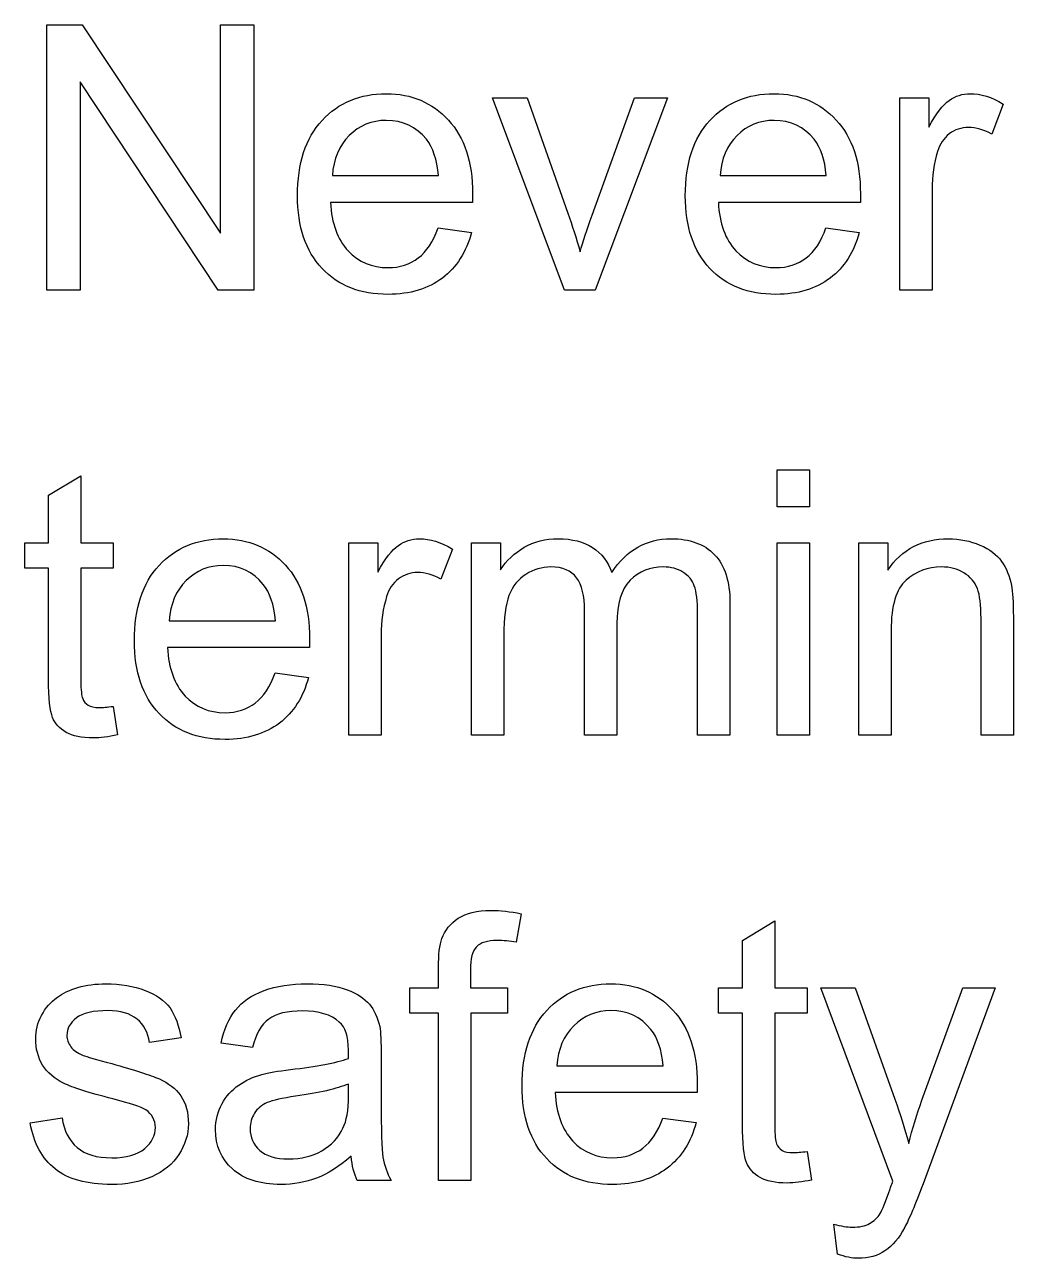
# Model space of a CAD drawing. Extents: x -45 to 645, y -160 to 467.
# Drawn here: x 360.98 to 365.68, y 146.78 to 152.65 of the extents above; entities that cross this region are included whole.
import ezdxf

# ---------------------------------------------------------------- set-up
doc = ezdxf.new("R2010")
doc.units = 0
doc.layers.add('layer 1', color=7, linetype='Continuous')

msp = doc.modelspace()

# ---------------------------------------------------------------- linework, layer by layer
at = {"layer": 'layer 1', "color": 7, "true_color": 0xffffff}
for points, knots in [([(361.2454, 151.3822), (361.2454, 151.3822), (361.2454, 152.3736), (361.2454, 152.3736), (361.2454, 152.3736), (361.9019, 151.3822), (361.9019, 151.3822), (361.9019, 151.3822), (362.0713, 151.3822), (362.0713, 151.3822), (362.0713, 151.3822), (362.0713, 152.6452), (362.0713, 152.6452), (362.0713, 152.6452), (361.9124, 152.6452), (361.9124, 152.6452), (361.9124, 152.6452), (361.9124, 151.6539), (361.9124, 151.6539), (361.9124, 151.6539), (361.2559, 152.6452), (361.2559, 152.6452), (361.2559, 152.6452), (361.0865, 152.6452), (361.0865, 152.6452), (361.0865, 152.6452), (361.0865, 151.3822), (361.0865, 151.3822), (361.0865, 151.3822), (361.2454, 151.3822), (361.2454, 151.3822)], [0, 0, 0, 0, 0.1, 0.1, 0.1, 0.2, 0.2, 0.2, 0.3, 0.3, 0.3, 0.4, 0.4, 0.4, 0.5, 0.5, 0.5, 0.6, 0.6, 0.6, 0.7, 0.7, 0.7, 0.8, 0.8, 0.8, 0.9, 0.9, 0.9, 1, 1, 1, 1]), ([(362.8538, 151.5358), (362.8136, 151.5058), (362.7665, 151.4898), (362.7106, 151.4898), (362.6338, 151.4899), (362.5709, 151.5162), (362.5202, 151.5692), (362.4696, 151.6239), (362.4417, 151.6997), (362.4364, 151.8002), (362.4364, 151.8002), (363.1122, 151.8003), (363.1122, 151.8003), (363.1122, 151.818), (363.1122, 151.832), (363.1122, 151.8408), (363.1122, 151.9926), (363.0738, 152.1089), (362.997, 152.1918), (362.9202, 152.2748), (362.8223, 152.3171), (362.7018, 152.3171), (362.5762, 152.3172), (362.4748, 152.2747), (362.3963, 152.1901), (362.3177, 152.1055), (362.2793, 151.9854), (362.2793, 151.832), (362.2793, 151.6838), (362.3177, 151.5692), (362.3963, 151.4863), (362.4731, 151.4034), (362.5779, 151.3628), (362.7106, 151.3628), (362.8154, 151.3629), (362.9009, 151.3892), (362.969, 151.4404), (363.0354, 151.4917), (363.0825, 151.5639), (363.107, 151.6573), (363.107, 151.6573), (362.9481, 151.6787), (362.9481, 151.6787), (362.9254, 151.6134), (362.8939, 151.5656), (362.8538, 151.5358)], [0, 0, 0, 0, 0.066667, 0.066667, 0.066667, 0.133333, 0.133333, 0.133333, 0.2, 0.2, 0.2, 0.266667, 0.266667, 0.266667, 0.333333, 0.333333, 0.333333, 0.4, 0.4, 0.4, 0.466667, 0.466667, 0.466667, 0.533333, 0.533333, 0.533333, 0.6, 0.6, 0.6, 0.666667, 0.666667, 0.666667, 0.733333, 0.733333, 0.733333, 0.8, 0.8, 0.8, 0.866667, 0.866667, 0.866667, 0.933333, 0.933333, 0.933333, 1, 1, 1, 1]), ([(364.6984, 151.5358), (364.6582, 151.5058), (364.611, 151.4898), (364.5552, 151.4898), (364.4783, 151.4899), (364.4155, 151.5162), (364.3648, 151.5692), (364.3142, 151.6239), (364.2862, 151.6997), (364.281, 151.8002), (364.281, 151.8002), (364.9568, 151.8003), (364.9568, 151.8003), (364.9568, 151.818), (364.9568, 151.832), (364.9568, 151.8408), (364.9568, 151.9926), (364.9184, 152.1089), (364.8415, 152.1918), (364.7647, 152.2748), (364.6669, 152.3171), (364.5464, 152.3171), (364.4207, 152.3172), (364.3194, 152.2747), (364.2408, 152.1901), (364.1623, 152.1055), (364.1238, 151.9854), (364.1238, 151.832), (364.1239, 151.6838), (364.1623, 151.5692), (364.2408, 151.4863), (364.3177, 151.4034), (364.4224, 151.3628), (364.5552, 151.3628), (364.66, 151.3629), (364.7455, 151.3892), (364.8136, 151.4404), (364.88, 151.4917), (364.9271, 151.5639), (364.9515, 151.6573), (364.9515, 151.6573), (364.7927, 151.6787), (364.7927, 151.6787), (364.7699, 151.6134), (364.7385, 151.5656), (364.6984, 151.5358)], [0, 0, 0, 0, 0.066667, 0.066667, 0.066667, 0.133333, 0.133333, 0.133333, 0.2, 0.2, 0.2, 0.266667, 0.266667, 0.266667, 0.333333, 0.333333, 0.333333, 0.4, 0.4, 0.4, 0.466667, 0.466667, 0.466667, 0.533333, 0.533333, 0.533333, 0.6, 0.6, 0.6, 0.666667, 0.666667, 0.666667, 0.733333, 0.733333, 0.733333, 0.8, 0.8, 0.8, 0.866667, 0.866667, 0.866667, 0.933333, 0.933333, 0.933333, 1, 1, 1, 1]), ([(365.2973, 151.3822), (365.2973, 151.3822), (365.2973, 151.8602), (365.2973, 151.8602), (365.2973, 151.9255), (365.306, 151.9854), (365.3235, 152.0419), (365.334, 152.0773), (365.3531, 152.1054), (365.3793, 152.1266), (365.4055, 152.146), (365.437, 152.1565), (365.4701, 152.1565), (365.5068, 152.1567), (365.5435, 152.146), (365.5819, 152.1248), (365.5819, 152.1248), (365.636, 152.2678), (365.636, 152.2678), (365.5819, 152.3014), (365.5295, 152.3171), (365.4789, 152.3171), (365.4422, 152.3172), (365.409, 152.3065), (365.3793, 152.2853), (365.3497, 152.266), (365.3165, 152.2218), (365.2815, 152.1583), (365.2815, 152.1583), (365.2816, 152.2978), (365.2816, 152.2978), (365.2816, 152.2978), (365.1436, 152.2978), (365.1436, 152.2978), (365.1436, 152.2978), (365.1436, 151.3822), (365.1436, 151.3822), (365.1436, 151.3822), (365.2973, 151.3822), (365.2973, 151.3822)], [0, 0, 0, 0, 0.076923, 0.076923, 0.076923, 0.153846, 0.153846, 0.153846, 0.230769, 0.230769, 0.230769, 0.307692, 0.307692, 0.307692, 0.384615, 0.384615, 0.384615, 0.461538, 0.461538, 0.461538, 0.538462, 0.538462, 0.538462, 0.615385, 0.615385, 0.615385, 0.692308, 0.692308, 0.692308, 0.769231, 0.769231, 0.769231, 0.846154, 0.846154, 0.846154, 0.923077, 0.923077, 0.923077, 1, 1, 1, 1]), ([(363.6958, 151.3822), (363.6958, 151.3822), (364.0398, 152.2978), (364.0398, 152.2978), (364.0398, 152.2978), (363.8826, 152.2978), (363.8826, 152.2978), (363.8826, 152.2978), (363.6801, 151.7386), (363.6801, 151.7386), (363.6556, 151.6715), (363.6364, 151.6133), (363.6242, 151.5656), (363.605, 151.6292), (363.5857, 151.6909), (363.5648, 151.7491), (363.5648, 151.7491), (363.371, 152.2978), (363.371, 152.2978), (363.371, 152.2978), (363.2069, 152.2978), (363.2069, 152.2978), (363.2069, 152.2978), (363.5491, 151.3822), (363.5491, 151.3822), (363.5491, 151.3822), (363.6958, 151.3822), (363.6958, 151.3822)], [0, 0, 0, 0, 0.111111, 0.111111, 0.111111, 0.222222, 0.222222, 0.222222, 0.333333, 0.333333, 0.333333, 0.444444, 0.444444, 0.444444, 0.555556, 0.555556, 0.555556, 0.666667, 0.666667, 0.666667, 0.777778, 0.777778, 0.777778, 0.888889, 0.888889, 0.888889, 1, 1, 1, 1]), ([(362.5255, 152.1178), (362.5726, 152.1654), (362.632, 152.1901), (362.7018, 152.1901), (362.7805, 152.1902), (362.8433, 152.1601), (362.8922, 152.1001), (362.9236, 152.0614), (362.9428, 152.0048), (362.9498, 151.9272), (362.9498, 151.9272), (362.4452, 151.9273), (362.4452, 151.9273), (362.4504, 152.0067), (362.4766, 152.0701), (362.5255, 152.1178)], [0, 0, 0, 0, 0.2, 0.2, 0.2, 0.4, 0.4, 0.4, 0.6, 0.6, 0.6, 0.8, 0.8, 0.8, 1, 1, 1, 1]), ([(364.3701, 152.1178), (364.4172, 152.1654), (364.4766, 152.1901), (364.5464, 152.1901), (364.625, 152.1902), (364.6879, 152.1601), (364.7368, 152.1001), (364.7682, 152.0614), (364.7874, 152.0048), (364.7944, 151.9272), (364.7944, 151.9272), (364.2898, 151.9273), (364.2898, 151.9273), (364.295, 152.0067), (364.3212, 152.0701), (364.3701, 152.1178)], [0, 0, 0, 0, 0.2, 0.2, 0.2, 0.4, 0.4, 0.4, 0.6, 0.6, 0.6, 0.8, 0.8, 0.8, 1, 1, 1, 1]), ([(361.3362, 149.398), (361.3135, 149.398), (361.296, 149.4015), (361.2838, 149.4085), (361.2716, 149.4175), (361.2628, 149.4262), (361.2576, 149.4403), (361.2523, 149.4528), (361.2488, 149.4809), (361.2488, 149.5249), (361.2488, 149.5249), (361.2489, 150.0612), (361.2489, 150.0612), (361.2489, 150.0612), (361.4025, 150.0612), (361.4025, 150.0612), (361.4025, 150.0612), (361.4025, 150.1812), (361.4025, 150.1812), (361.4025, 150.1812), (361.2489, 150.1812), (361.2489, 150.1812), (361.2489, 150.1812), (361.2489, 150.5005), (361.2489, 150.5005), (361.2489, 150.5005), (361.0952, 150.4071), (361.0952, 150.4071), (361.0952, 150.4071), (361.0952, 150.1812), (361.0952, 150.1812), (361.0952, 150.1812), (360.9817, 150.1812), (360.9817, 150.1812), (360.9817, 150.1812), (360.9817, 150.0612), (360.9817, 150.0612), (360.9817, 150.0612), (361.0952, 150.0612), (361.0952, 150.0612), (361.0952, 150.0612), (361.0952, 149.5339), (361.0952, 149.5339), (361.0952, 149.4403), (361.1022, 149.3803), (361.1144, 149.3503), (361.1266, 149.3222), (361.1476, 149.2974), (361.179, 149.2798), (361.2087, 149.2623), (361.2523, 149.2533), (361.3082, 149.2533), (361.3414, 149.2534), (361.3798, 149.2586), (361.4235, 149.2674), (361.4235, 149.2674), (361.4025, 149.4034), (361.4025, 149.4034), (361.3746, 149.3998), (361.3519, 149.3979), (361.3362, 149.398)], [0, 0, 0, 0, 0.05, 0.05, 0.05, 0.1, 0.1, 0.1, 0.15, 0.15, 0.15, 0.2, 0.2, 0.2, 0.25, 0.25, 0.25, 0.3, 0.3, 0.3, 0.35, 0.35, 0.35, 0.4, 0.4, 0.4, 0.45, 0.45, 0.45, 0.5, 0.5, 0.5, 0.55, 0.55, 0.55, 0.6, 0.6, 0.6, 0.65, 0.65, 0.65, 0.7, 0.7, 0.7, 0.75, 0.75, 0.75, 0.8, 0.8, 0.8, 0.85, 0.85, 0.85, 0.9, 0.9, 0.9, 0.95, 0.95, 0.95, 1, 1, 1, 1]), ([(364.715, 150.3523), (364.715, 150.3523), (364.715, 150.5287), (364.715, 150.5287), (364.715, 150.5287), (364.5614, 150.5287), (364.5614, 150.5287), (364.5614, 150.5287), (364.5614, 150.3523), (364.5614, 150.3523), (364.5614, 150.3523), (364.715, 150.3523), (364.715, 150.3523)], [0, 0, 0, 0, 0.25, 0.25, 0.25, 0.5, 0.5, 0.5, 0.75, 0.75, 0.75, 1, 1, 1, 1]), ([(362.0783, 149.4192), (362.0382, 149.3893), (361.991, 149.3733), (361.9351, 149.3733), (361.8583, 149.3734), (361.7954, 149.3997), (361.7448, 149.4526), (361.6942, 149.5074), (361.6662, 149.5832), (361.6609, 149.6837), (361.6609, 149.6837), (362.3368, 149.6838), (362.3368, 149.6838), (362.3368, 149.7014), (362.3367, 149.7154), (362.3367, 149.7243), (362.3368, 149.876), (362.2983, 149.9924), (362.2215, 150.0753), (362.1447, 150.1582), (362.0469, 150.2005), (361.9264, 150.2005), (361.8007, 150.2007), (361.6994, 150.1582), (361.6208, 150.0735), (361.5422, 149.989), (361.5038, 149.8689), (361.5038, 149.7154), (361.5038, 149.5673), (361.5422, 149.4526), (361.6208, 149.3697), (361.6976, 149.2869), (361.8024, 149.2463), (361.9351, 149.2463), (362.0399, 149.2464), (362.1254, 149.2727), (362.1935, 149.3239), (362.2599, 149.3752), (362.307, 149.4473), (362.3315, 149.5408), (362.3315, 149.5408), (362.1726, 149.5621), (362.1726, 149.5621), (362.1499, 149.4968), (362.1184, 149.4491), (362.0783, 149.4192)], [0, 0, 0, 0, 0.066667, 0.066667, 0.066667, 0.133333, 0.133333, 0.133333, 0.2, 0.2, 0.2, 0.266667, 0.266667, 0.266667, 0.333333, 0.333333, 0.333333, 0.4, 0.4, 0.4, 0.466667, 0.466667, 0.466667, 0.533333, 0.533333, 0.533333, 0.6, 0.6, 0.6, 0.666667, 0.666667, 0.666667, 0.733333, 0.733333, 0.733333, 0.8, 0.8, 0.8, 0.866667, 0.866667, 0.866667, 0.933333, 0.933333, 0.933333, 1, 1, 1, 1]), ([(362.6772, 149.2657), (362.6772, 149.2657), (362.6772, 149.7437), (362.6772, 149.7437), (362.6772, 149.809), (362.686, 149.8689), (362.7034, 149.9254), (362.7139, 149.9608), (362.7331, 149.9889), (362.7593, 150.01), (362.7855, 150.0294), (362.8169, 150.04), (362.8501, 150.04), (362.8868, 150.0402), (362.9234, 150.0294), (362.9618, 150.0083), (362.9618, 150.0083), (363.016, 150.1513), (363.016, 150.1513), (362.9619, 150.1848), (362.9095, 150.2005), (362.8588, 150.2005), (362.8222, 150.2007), (362.789, 150.1899), (362.7593, 150.1688), (362.7296, 150.1495), (362.6964, 150.1053), (362.6615, 150.0418), (362.6615, 150.0418), (362.6615, 150.1812), (362.6615, 150.1812), (362.6615, 150.1812), (362.5236, 150.1812), (362.5236, 150.1812), (362.5236, 150.1812), (362.5236, 149.2657), (362.5236, 149.2657), (362.5236, 149.2657), (362.6772, 149.2657), (362.6772, 149.2657)], [0, 0, 0, 0, 0.076923, 0.076923, 0.076923, 0.153846, 0.153846, 0.153846, 0.230769, 0.230769, 0.230769, 0.307692, 0.307692, 0.307692, 0.384615, 0.384615, 0.384615, 0.461538, 0.461538, 0.461538, 0.538462, 0.538462, 0.538462, 0.615385, 0.615385, 0.615385, 0.692308, 0.692308, 0.692308, 0.769231, 0.769231, 0.769231, 0.846154, 0.846154, 0.846154, 0.923077, 0.923077, 0.923077, 1, 1, 1, 1]), ([(363.2605, 149.2657), (363.2605, 149.2657), (363.2605, 149.7403), (363.2605, 149.7403), (363.2605, 149.8231), (363.2692, 149.8865), (363.2849, 149.9306), (363.3024, 149.9749), (363.3285, 150.0083), (363.3652, 150.0312), (363.4019, 150.0542), (363.442, 150.0664), (363.484, 150.0664), (363.5416, 150.0665), (363.5817, 150.0488), (363.6062, 150.0153), (363.6324, 149.98), (363.6446, 149.9289), (363.6446, 149.8601), (363.6446, 149.8601), (363.6446, 149.2657), (363.6446, 149.2657), (363.6446, 149.2657), (363.7983, 149.2657), (363.7983, 149.2657), (363.7983, 149.2657), (363.7983, 149.7967), (363.7983, 149.7967), (363.7983, 149.8919), (363.8192, 149.9589), (363.8611, 150.0029), (363.9031, 150.0453), (363.9572, 150.0664), (364.02, 150.0664), (364.0567, 150.0665), (364.0864, 150.0576), (364.1126, 150.0418), (364.1388, 150.0243), (364.158, 150.0029), (364.1667, 149.9765), (364.1772, 149.9483), (364.1824, 149.9042), (364.1824, 149.8424), (364.1824, 149.8424), (364.1825, 149.2657), (364.1825, 149.2657), (364.1825, 149.2657), (364.3361, 149.2657), (364.3361, 149.2657), (364.3361, 149.2657), (364.3361, 149.8937), (364.3361, 149.8937), (364.3361, 149.9977), (364.3116, 150.0753), (364.2628, 150.1247), (364.2139, 150.1759), (364.1458, 150.2005), (364.055, 150.2005), (363.9397, 150.2007), (363.8454, 150.1476), (363.7738, 150.04), (363.7564, 150.0912), (363.7267, 150.1299), (363.683, 150.1582), (363.6411, 150.1864), (363.5852, 150.2005), (363.5189, 150.2005), (363.4578, 150.2007), (363.4054, 150.1864), (363.3582, 150.1599), (363.3111, 150.1318), (363.2727, 150.0964), (363.2447, 150.0524), (363.2447, 150.0524), (363.2448, 150.1812), (363.2448, 150.1812), (363.2448, 150.1812), (363.1068, 150.1812), (363.1068, 150.1812), (363.1068, 150.1812), (363.1068, 149.2657), (363.1068, 149.2657), (363.1068, 149.2657), (363.2605, 149.2657), (363.2605, 149.2657)], [0, 0, 0, 0, 0.035714, 0.035714, 0.035714, 0.071429, 0.071429, 0.071429, 0.107143, 0.107143, 0.107143, 0.142857, 0.142857, 0.142857, 0.178571, 0.178571, 0.178571, 0.214286, 0.214286, 0.214286, 0.25, 0.25, 0.25, 0.285714, 0.285714, 0.285714, 0.321429, 0.321429, 0.321429, 0.357143, 0.357143, 0.357143, 0.392857, 0.392857, 0.392857, 0.428571, 0.428571, 0.428571, 0.464286, 0.464286, 0.464286, 0.5, 0.5, 0.5, 0.535714, 0.535714, 0.535714, 0.571429, 0.571429, 0.571429, 0.607143, 0.607143, 0.607143, 0.642857, 0.642857, 0.642857, 0.678571, 0.678571, 0.678571, 0.714286, 0.714286, 0.714286, 0.75, 0.75, 0.75, 0.785714, 0.785714, 0.785714, 0.821429, 0.821429, 0.821429, 0.857143, 0.857143, 0.857143, 0.892857, 0.892857, 0.892857, 0.928571, 0.928571, 0.928571, 0.964286, 0.964286, 0.964286, 1, 1, 1, 1]), ([(365.1027, 149.2657), (365.1027, 149.2657), (365.1027, 149.7649), (365.1027, 149.7649), (365.1027, 149.8832), (365.1271, 149.9624), (365.1743, 150.0029), (365.2214, 150.0453), (365.2773, 150.0664), (365.3419, 150.0664), (365.3838, 150.0665), (365.4187, 150.0576), (365.4484, 150.0382), (365.4799, 150.0207), (365.5008, 149.9941), (365.513, 149.9642), (365.5252, 149.9324), (365.5305, 149.8848), (365.5305, 149.8213), (365.5305, 149.8213), (365.5305, 149.2657), (365.5305, 149.2657), (365.5305, 149.2657), (365.6841, 149.2657), (365.6841, 149.2657), (365.6841, 149.2657), (365.6841, 149.8284), (365.6841, 149.8284), (365.6841, 149.8991), (365.6806, 149.95), (365.6754, 149.9783), (365.6667, 150.0225), (365.651, 150.0612), (365.6283, 150.0929), (365.6056, 150.1247), (365.5706, 150.1511), (365.5252, 150.1705), (365.4799, 150.19), (365.4292, 150.2005), (365.3751, 150.2005), (365.2494, 150.2007), (365.1533, 150.1511), (365.0869, 150.0506), (365.0869, 150.0506), (365.0869, 150.1812), (365.0869, 150.1812), (365.0869, 150.1812), (364.949, 150.1812), (364.949, 150.1812), (364.949, 150.1812), (364.949, 149.2657), (364.949, 149.2657), (364.949, 149.2657), (365.1027, 149.2657), (365.1027, 149.2657)], [0, 0, 0, 0, 0.055556, 0.055556, 0.055556, 0.111111, 0.111111, 0.111111, 0.166667, 0.166667, 0.166667, 0.222222, 0.222222, 0.222222, 0.277778, 0.277778, 0.277778, 0.333333, 0.333333, 0.333333, 0.388889, 0.388889, 0.388889, 0.444444, 0.444444, 0.444444, 0.5, 0.5, 0.5, 0.555556, 0.555556, 0.555556, 0.611111, 0.611111, 0.611111, 0.666667, 0.666667, 0.666667, 0.722222, 0.722222, 0.722222, 0.777778, 0.777778, 0.777778, 0.833333, 0.833333, 0.833333, 0.888889, 0.888889, 0.888889, 0.944444, 0.944444, 0.944444, 1, 1, 1, 1]), ([(364.715, 149.2657), (364.715, 149.2657), (364.715, 150.1812), (364.715, 150.1812), (364.715, 150.1812), (364.5614, 150.1812), (364.5614, 150.1812), (364.5614, 150.1812), (364.5614, 149.2657), (364.5614, 149.2657), (364.5614, 149.2657), (364.715, 149.2657), (364.715, 149.2657)], [0, 0, 0, 0, 0.25, 0.25, 0.25, 0.5, 0.5, 0.5, 0.75, 0.75, 0.75, 1, 1, 1, 1]), ([(361.75, 150.0013), (361.7972, 150.0489), (361.8565, 150.0735), (361.9264, 150.0735), (362.005, 150.0737), (362.0678, 150.0435), (362.1167, 149.9836), (362.1481, 149.9449), (362.1673, 149.8883), (362.1743, 149.8107), (362.1743, 149.8107), (361.6697, 149.8108), (361.6697, 149.8108), (361.6749, 149.8901), (361.7011, 149.9536), (361.75, 150.0013)], [0, 0, 0, 0, 0.2, 0.2, 0.2, 0.4, 0.4, 0.4, 0.6, 0.6, 0.6, 0.8, 0.8, 0.8, 1, 1, 1, 1]), ([(363.1036, 147.1489), (363.1036, 147.1489), (363.1036, 147.9445), (363.1036, 147.9445), (363.1036, 147.9445), (363.2782, 147.9445), (363.2782, 147.9445), (363.2782, 147.9445), (363.2782, 148.0645), (363.2782, 148.0645), (363.2782, 148.0645), (363.1018, 148.0645), (363.1018, 148.0645), (363.1018, 148.0645), (363.1018, 148.149), (363.1018, 148.149), (363.1018, 148.2038), (363.1105, 148.2408), (363.1315, 148.2602), (363.1507, 148.2796), (363.1821, 148.2902), (363.2293, 148.2902), (363.2573, 148.2903), (363.2886, 148.2866), (363.3201, 148.2813), (363.3201, 148.2813), (363.3428, 148.4173), (363.3428, 148.4173), (363.2904, 148.4279), (363.2432, 148.433), (363.1996, 148.433), (363.1333, 148.4332), (363.0808, 148.4207), (363.0442, 148.396), (363.0058, 148.3713), (362.9813, 148.3378), (362.9656, 148.299), (362.9551, 148.2691), (362.9499, 148.2231), (362.9499, 148.1614), (362.9499, 148.1614), (362.9499, 148.0645), (362.9499, 148.0645), (362.9499, 148.0645), (362.8137, 148.0645), (362.8137, 148.0645), (362.8137, 148.0645), (362.8137, 147.9445), (362.8137, 147.9445), (362.8137, 147.9445), (362.9499, 147.9445), (362.9499, 147.9445), (362.9499, 147.9445), (362.9499, 147.1489), (362.9499, 147.1489), (362.9499, 147.1489), (363.1036, 147.1489), (363.1036, 147.1489)], [0, 0, 0, 0, 0.052632, 0.052632, 0.052632, 0.105263, 0.105263, 0.105263, 0.157895, 0.157895, 0.157895, 0.210526, 0.210526, 0.210526, 0.263158, 0.263158, 0.263158, 0.315789, 0.315789, 0.315789, 0.368421, 0.368421, 0.368421, 0.421053, 0.421053, 0.421053, 0.473684, 0.473684, 0.473684, 0.526316, 0.526316, 0.526316, 0.578947, 0.578947, 0.578947, 0.631579, 0.631579, 0.631579, 0.684211, 0.684211, 0.684211, 0.736842, 0.736842, 0.736842, 0.789474, 0.789474, 0.789474, 0.842105, 0.842105, 0.842105, 0.894737, 0.894737, 0.894737, 0.947368, 0.947368, 0.947368, 1, 1, 1, 1]), ([(364.6367, 147.2813), (364.614, 147.2813), (364.5965, 147.2848), (364.5843, 147.2918), (364.5721, 147.3007), (364.5633, 147.3094), (364.5581, 147.3235), (364.5529, 147.336), (364.5494, 147.3641), (364.5494, 147.4082), (364.5494, 147.4082), (364.5494, 147.9445), (364.5494, 147.9445), (364.5494, 147.9445), (364.703, 147.9445), (364.703, 147.9445), (364.703, 147.9445), (364.703, 148.0645), (364.703, 148.0645), (364.703, 148.0645), (364.5494, 148.0645), (364.5494, 148.0645), (364.5494, 148.0645), (364.5494, 148.3838), (364.5494, 148.3838), (364.5494, 148.3838), (364.3957, 148.2903), (364.3957, 148.2903), (364.3957, 148.2903), (364.3957, 148.0645), (364.3957, 148.0645), (364.3957, 148.0645), (364.2822, 148.0645), (364.2822, 148.0645), (364.2822, 148.0645), (364.2822, 147.9445), (364.2822, 147.9445), (364.2822, 147.9445), (364.3957, 147.9445), (364.3957, 147.9445), (364.3957, 147.9445), (364.3957, 147.4172), (364.3957, 147.4172), (364.3957, 147.3235), (364.4027, 147.2636), (364.4149, 147.2336), (364.4271, 147.2055), (364.4481, 147.1807), (364.4795, 147.163), (364.5092, 147.1455), (364.5529, 147.1366), (364.6087, 147.1366), (364.642, 147.1366), (364.6803, 147.1419), (364.724, 147.1507), (364.724, 147.1507), (364.703, 147.2866), (364.703, 147.2866), (364.6751, 147.2831), (364.6524, 147.2812), (364.6367, 147.2813)], [0, 0, 0, 0, 0.05, 0.05, 0.05, 0.1, 0.1, 0.1, 0.15, 0.15, 0.15, 0.2, 0.2, 0.2, 0.25, 0.25, 0.25, 0.3, 0.3, 0.3, 0.35, 0.35, 0.35, 0.4, 0.4, 0.4, 0.45, 0.45, 0.45, 0.5, 0.5, 0.5, 0.55, 0.55, 0.55, 0.6, 0.6, 0.6, 0.65, 0.65, 0.65, 0.7, 0.7, 0.7, 0.75, 0.75, 0.75, 0.8, 0.8, 0.8, 0.85, 0.85, 0.85, 0.9, 0.9, 0.9, 0.95, 0.95, 0.95, 1, 1, 1, 1]), ([(361.1266, 147.2037), (361.1877, 147.1543), (361.2768, 147.1295), (361.3955, 147.1295), (361.4671, 147.1297), (361.53, 147.1419), (361.5859, 147.1666), (361.6435, 147.1914), (361.6854, 147.2265), (361.7151, 147.2724), (361.7448, 147.3184), (361.7605, 147.3659), (361.7605, 147.4188), (361.7605, 147.4718), (361.7483, 147.5158), (361.7238, 147.5511), (361.6994, 147.5865), (361.6644, 147.6128), (361.6225, 147.6322), (361.5789, 147.65), (361.5038, 147.6746), (361.3955, 147.7045), (361.3205, 147.724), (361.275, 147.7381), (361.2593, 147.7433), (361.2331, 147.754), (361.2139, 147.768), (361.2017, 147.7839), (361.1895, 147.8016), (361.1825, 147.8192), (361.1825, 147.8386), (361.1825, 147.8704), (361.1982, 147.8986), (361.2279, 147.9215), (361.2576, 147.9445), (361.3082, 147.9568), (361.3781, 147.9568), (361.4374, 147.957), (361.4828, 147.9427), (361.516, 147.9162), (361.5492, 147.8899), (361.5684, 147.8527), (361.5754, 147.8051), (361.5754, 147.8051), (361.7256, 147.8264), (361.7256, 147.8264), (361.7151, 147.8863), (361.6976, 147.9338), (361.6732, 147.9691), (361.647, 148.0046), (361.6068, 148.0326), (361.5544, 148.052), (361.5003, 148.0732), (361.4374, 148.0838), (361.3676, 148.0838), (361.3205, 148.084), (361.275, 148.0785), (361.2349, 148.0661), (361.193, 148.0538), (361.1615, 148.0379), (361.1371, 148.0203), (361.1057, 147.9974), (361.0795, 147.9691), (361.062, 147.9338), (361.0428, 147.8986), (361.0341, 147.8615), (361.0341, 147.821), (361.0341, 147.777), (361.0445, 147.7345), (361.0672, 147.6975), (361.09, 147.6623), (361.1231, 147.6322), (361.1668, 147.6111), (361.2105, 147.59), (361.2873, 147.5652), (361.4008, 147.537), (361.4829, 147.5158), (361.5352, 147.4982), (361.5579, 147.4841), (361.5876, 147.4648), (361.6033, 147.4364), (361.6033, 147.4012), (361.6033, 147.3624), (361.5859, 147.3288), (361.5527, 147.3006), (361.5178, 147.2708), (361.4654, 147.2565), (361.3955, 147.2565), (361.324, 147.2567), (361.2698, 147.2724), (361.2314, 147.3059), (361.193, 147.3378), (361.1685, 147.3853), (361.1598, 147.447), (361.1598, 147.447), (361.0079, 147.4224), (361.0079, 147.4224), (361.0254, 147.3253), (361.0638, 147.253), (361.1266, 147.2037)], [0, 0, 0, 0, 0.030303, 0.030303, 0.030303, 0.060606, 0.060606, 0.060606, 0.090909, 0.090909, 0.090909, 0.121212, 0.121212, 0.121212, 0.151515, 0.151515, 0.151515, 0.181818, 0.181818, 0.181818, 0.212121, 0.212121, 0.212121, 0.242424, 0.242424, 0.242424, 0.272727, 0.272727, 0.272727, 0.30303, 0.30303, 0.30303, 0.333333, 0.333333, 0.333333, 0.363636, 0.363636, 0.363636, 0.393939, 0.393939, 0.393939, 0.424242, 0.424242, 0.424242, 0.454545, 0.454545, 0.454545, 0.484848, 0.484848, 0.484848, 0.515152, 0.515152, 0.515152, 0.545455, 0.545455, 0.545455, 0.575758, 0.575758, 0.575758, 0.606061, 0.606061, 0.606061, 0.636364, 0.636364, 0.636364, 0.666667, 0.666667, 0.666667, 0.69697, 0.69697, 0.69697, 0.727273, 0.727273, 0.727273, 0.757576, 0.757576, 0.757576, 0.787879, 0.787879, 0.787879, 0.818182, 0.818182, 0.818182, 0.848485, 0.848485, 0.848485, 0.878788, 0.878788, 0.878788, 0.909091, 0.909091, 0.909091, 0.939394, 0.939394, 0.939394, 0.969697, 0.969697, 0.969697, 1, 1, 1, 1]), ([(362.5637, 147.1489), (362.5637, 147.1489), (362.7243, 147.1489), (362.7243, 147.1489), (362.7051, 147.1842), (362.6929, 147.2213), (362.6859, 147.26), (362.6807, 147.2972), (362.6772, 147.3888), (362.6772, 147.5317), (362.6772, 147.5317), (362.6772, 147.7381), (362.6772, 147.7381), (362.6772, 147.8069), (362.6754, 147.8545), (362.6702, 147.8809), (362.6597, 147.9234), (362.644, 147.9585), (362.6213, 147.9868), (362.5986, 148.0151), (362.5637, 148.0379), (362.5148, 148.0556), (362.4659, 148.075), (362.403, 148.0838), (362.3262, 148.0838), (362.2476, 148.084), (362.1795, 148.0732), (362.1201, 148.052), (362.0608, 148.0292), (362.0154, 147.9991), (361.9839, 147.9585), (361.9525, 147.9199), (361.9298, 147.8668), (361.9158, 147.8016), (361.9158, 147.8016), (362.066, 147.7805), (362.066, 147.7805), (362.0817, 147.8458), (362.1079, 147.8915), (362.1428, 147.9162), (362.1778, 147.9427), (362.2301, 147.955), (362.3035, 147.955), (362.3803, 147.9552), (362.4397, 147.9374), (362.4781, 147.9021), (362.5078, 147.8776), (362.5217, 147.8333), (362.5217, 147.7698), (362.5217, 147.7647), (362.5217, 147.7504), (362.5217, 147.7293), (362.4624, 147.7081), (362.3716, 147.6904), (362.2458, 147.6763), (362.1865, 147.6694), (362.1411, 147.6604), (362.1096, 147.6534), (362.0695, 147.641), (362.0328, 147.6252), (361.9996, 147.6023), (361.9665, 147.5793), (361.9403, 147.5493), (361.9193, 147.5123), (361.9001, 147.4771), (361.8896, 147.4347), (361.8896, 147.3906), (361.8897, 147.3148), (361.9158, 147.2512), (361.97, 147.2036), (362.0241, 147.1543), (362.1009, 147.1295), (362.2004, 147.1295), (362.2599, 147.1297), (362.3174, 147.1401), (362.3698, 147.1595), (362.4222, 147.1807), (362.4763, 147.2142), (362.534, 147.2636), (362.5392, 147.2196), (362.5479, 147.1824), (362.5637, 147.1489)], [0, 0, 0, 0, 0.037037, 0.037037, 0.037037, 0.074074, 0.074074, 0.074074, 0.111111, 0.111111, 0.111111, 0.148148, 0.148148, 0.148148, 0.185185, 0.185185, 0.185185, 0.222222, 0.222222, 0.222222, 0.259259, 0.259259, 0.259259, 0.296296, 0.296296, 0.296296, 0.333333, 0.333333, 0.333333, 0.37037, 0.37037, 0.37037, 0.407407, 0.407407, 0.407407, 0.444444, 0.444444, 0.444444, 0.481481, 0.481481, 0.481481, 0.518519, 0.518519, 0.518519, 0.555556, 0.555556, 0.555556, 0.592593, 0.592593, 0.592593, 0.62963, 0.62963, 0.62963, 0.666667, 0.666667, 0.666667, 0.703704, 0.703704, 0.703704, 0.740741, 0.740741, 0.740741, 0.777778, 0.777778, 0.777778, 0.814815, 0.814815, 0.814815, 0.851852, 0.851852, 0.851852, 0.888889, 0.888889, 0.888889, 0.925926, 0.925926, 0.925926, 0.962963, 0.962963, 0.962963, 1, 1, 1, 1]), ([(363.9222, 147.3025), (363.882, 147.2725), (363.8348, 147.2565), (363.779, 147.2565), (363.7022, 147.2567), (363.6393, 147.283), (363.5886, 147.3359), (363.538, 147.3906), (363.5101, 147.4664), (363.5048, 147.567), (363.5048, 147.567), (364.1806, 147.567), (364.1806, 147.567), (364.1806, 147.5847), (364.1806, 147.5987), (364.1806, 147.6075), (364.1806, 147.7593), (364.1422, 147.8756), (364.0653, 147.9585), (363.9885, 148.0415), (363.8907, 148.0838), (363.7702, 148.0838), (363.6446, 148.084), (363.5432, 148.0414), (363.4647, 147.9568), (363.3861, 147.8722), (363.3477, 147.7522), (363.3477, 147.5987), (363.3477, 147.4505), (363.3861, 147.3359), (363.4647, 147.253), (363.5415, 147.1702), (363.6463, 147.1295), (363.779, 147.1295), (363.8838, 147.1297), (363.9693, 147.156), (364.0374, 147.2071), (364.1038, 147.2585), (364.1509, 147.3306), (364.1753, 147.4241), (364.1753, 147.4241), (364.0165, 147.4454), (364.0165, 147.4454), (363.9938, 147.3801), (363.9623, 147.3324), (363.9222, 147.3025)], [0, 0, 0, 0, 0.066667, 0.066667, 0.066667, 0.133333, 0.133333, 0.133333, 0.2, 0.2, 0.2, 0.266667, 0.266667, 0.266667, 0.333333, 0.333333, 0.333333, 0.4, 0.4, 0.4, 0.466667, 0.466667, 0.466667, 0.533333, 0.533333, 0.533333, 0.6, 0.6, 0.6, 0.666667, 0.666667, 0.666667, 0.733333, 0.733333, 0.733333, 0.8, 0.8, 0.8, 0.866667, 0.866667, 0.866667, 0.933333, 0.933333, 0.933333, 1, 1, 1, 1]), ([(364.9475, 146.7786), (364.9964, 146.7786), (365.0383, 146.7908), (365.0732, 146.8138), (365.1099, 146.8386), (365.1413, 146.8755), (365.1675, 146.9267), (365.1884, 146.9638), (365.2164, 147.0325), (365.2548, 147.133), (365.2548, 147.133), (365.5971, 148.0645), (365.5971, 148.0645), (365.5971, 148.0645), (365.4434, 148.0645), (365.4434, 148.0645), (365.4434, 148.0645), (365.2496, 147.5299), (365.2496, 147.5299), (365.2252, 147.463), (365.2042, 147.3941), (365.1867, 147.3253), (365.1675, 147.3978), (365.1448, 147.4682), (365.1203, 147.5352), (365.1203, 147.5352), (364.9318, 148.0645), (364.9318, 148.0645), (364.9318, 148.0645), (364.7677, 148.0645), (364.7677, 148.0645), (364.7677, 148.0645), (365.1117, 147.1455), (365.1117, 147.1455), (365.1047, 147.1297), (365.1011, 147.1172), (365.0976, 147.1083), (365.0767, 147.0467), (365.061, 147.0078), (365.0505, 146.9919), (365.0383, 146.9709), (365.0208, 146.9549), (364.9999, 146.9443), (364.9807, 146.932), (364.9527, 146.9267), (364.9178, 146.9267), (364.8934, 146.9267), (364.8637, 146.932), (364.8305, 146.9408), (364.8305, 146.9408), (364.848, 146.7981), (364.848, 146.7981), (364.8846, 146.7856), (364.9178, 146.7785), (364.9475, 146.7786)], [0, 0, 0, 0, 0.055556, 0.055556, 0.055556, 0.111111, 0.111111, 0.111111, 0.166667, 0.166667, 0.166667, 0.222222, 0.222222, 0.222222, 0.277778, 0.277778, 0.277778, 0.333333, 0.333333, 0.333333, 0.388889, 0.388889, 0.388889, 0.444444, 0.444444, 0.444444, 0.5, 0.5, 0.5, 0.555556, 0.555556, 0.555556, 0.611111, 0.611111, 0.611111, 0.666667, 0.666667, 0.666667, 0.722222, 0.722222, 0.722222, 0.777778, 0.777778, 0.777778, 0.833333, 0.833333, 0.833333, 0.888889, 0.888889, 0.888889, 0.944444, 0.944444, 0.944444, 1, 1, 1, 1]), ([(363.5939, 147.8845), (363.641, 147.9322), (363.7004, 147.9568), (363.7702, 147.9568), (363.8488, 147.957), (363.9117, 147.9268), (363.9606, 147.8668), (363.992, 147.8282), (364.0112, 147.7716), (364.0182, 147.694), (364.0182, 147.694), (363.5136, 147.694), (363.5136, 147.694), (363.5188, 147.7734), (363.545, 147.8368), (363.5939, 147.8845)], [0, 0, 0, 0, 0.2, 0.2, 0.2, 0.4, 0.4, 0.4, 0.6, 0.6, 0.6, 0.8, 0.8, 0.8, 1, 1, 1, 1]), ([(362.5217, 147.5512), (362.5217, 147.4823), (362.513, 147.4311), (362.4956, 147.3976), (362.4746, 147.3519), (362.4414, 147.3165), (362.3943, 147.29), (362.3489, 147.2636), (362.2965, 147.2512), (362.2371, 147.2512), (362.176, 147.2513), (362.1306, 147.2653), (362.1009, 147.2918), (362.0695, 147.3202), (362.0538, 147.3535), (362.0538, 147.3959), (362.0538, 147.4224), (362.0608, 147.447), (362.0747, 147.4682), (362.0887, 147.4912), (362.1096, 147.507), (362.1358, 147.5193), (362.1621, 147.5299), (362.2074, 147.5405), (362.2703, 147.5493), (362.3821, 147.5652), (362.4659, 147.5846), (362.5217, 147.6075), (362.5217, 147.6075), (362.5217, 147.5512), (362.5217, 147.5512)], [0, 0, 0, 0, 0.1, 0.1, 0.1, 0.2, 0.2, 0.2, 0.3, 0.3, 0.3, 0.4, 0.4, 0.4, 0.5, 0.5, 0.5, 0.6, 0.6, 0.6, 0.7, 0.7, 0.7, 0.8, 0.8, 0.8, 0.9, 0.9, 0.9, 1, 1, 1, 1])]:
    msp.add_open_spline(points, degree=3, knots=knots, dxfattribs=at)

doc.saveas('drawing.dxf')
